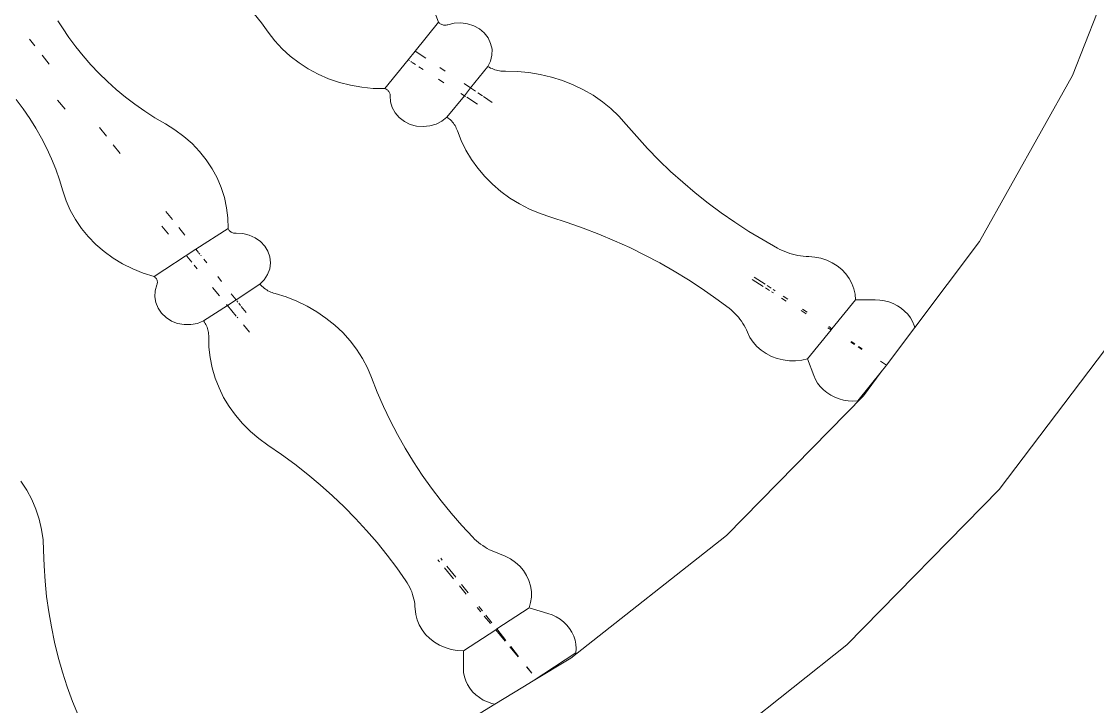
# Model space of a CAD drawing. Header units: inches. Extents: x 16.2 to 49.2, y 7.1 to 20.7.
# Drawn here: x 28.2339 to 28.4073, y 17.6739 to 17.7843 of the extents above; entities that cross this region are included whole.
import ezdxf

# ---------------------------------------------------------------- set-up
doc = ezdxf.new("R2010")
doc.units = ezdxf.units.IN
doc.header["$MEASUREMENT"] = 0
doc.layers.add('0inne_gulv', color=252, linetype='Continuous', lineweight=13)

# ---------------------------------------------------------------- blocks, each defined once
blk = doc.blocks.new('DEREK SMALL HOUSE fr')
for p, q in [((-5.44391, -0.41528), (-5.44509, -0.41381)), ((-5.41539, -0.41516), (-5.416, -0.41359)), ((-5.31321, -0.42375), (-5.30924, -0.41363)), ((-5.47598, -0.41609), (-5.47671, -0.41494)), ((-5.47494, -0.41763), (-5.47598, -0.41609)), ((-5.44281, -0.41679), (-5.44391, -0.41528)), ((-5.41915, -0.41981), (-5.41539, -0.41516)), ((-5.4153, -0.41526), (-5.41539, -0.41516)), ((-5.4152, -0.41535), (-5.4153, -0.41526)), ((-5.41509, -0.41543), (-5.4152, -0.41535)), ((-5.41497, -0.4155), (-5.41509, -0.41543)), ((-5.41484, -0.41555), (-5.41497, -0.4155)), ((-5.41471, -0.41559), (-5.41484, -0.41555)), ((-5.41457, -0.41562), (-5.41471, -0.41559)), ((-5.41443, -0.41564), (-5.41457, -0.41562)), ((-5.41429, -0.41564), (-5.41443, -0.41564)), ((-5.41415, -0.41563), (-5.41429, -0.41564)), ((-5.41401, -0.4156), (-5.41415, -0.41563)), ((-5.41388, -0.41556), (-5.41401, -0.4156)), ((-5.41284, -0.41531), (-5.41388, -0.41556)), ((-5.41177, -0.41526), (-5.41284, -0.41531)), ((-5.41071, -0.4154), (-5.41177, -0.41526)), ((-5.4097, -0.41573), (-5.41071, -0.4154)), ((-5.40879, -0.41623), (-5.4097, -0.41573)), ((-5.47383, -0.41914), (-5.47494, -0.41763)), ((-5.44175, -0.41816), (-5.44281, -0.41679)), ((-5.40801, -0.4169), (-5.40879, -0.41623)), ((-5.4074, -0.41769), (-5.40801, -0.4169)), ((-5.40698, -0.41857), (-5.4074, -0.41769)), ((-5.48127, -0.41791), (-5.48042, -0.41898)), ((-5.47265, -0.4206), (-5.47383, -0.41914)), ((-5.44057, -0.41945), (-5.44175, -0.41816)), ((-5.43927, -0.42064), (-5.44057, -0.41945)), ((-5.40676, -0.41952), (-5.40698, -0.41857)), ((-5.40677, -0.42048), (-5.40676, -0.41952)), ((-5.47926, -0.42045), (-5.47809, -0.42192)), ((-5.47141, -0.42203), (-5.47265, -0.4206)), ((-5.43786, -0.42172), (-5.43927, -0.42064)), ((-5.42405, -0.42587), (-5.42029, -0.42122)), ((-5.41915, -0.41981), (-5.42029, -0.42122)), ((-5.42029, -0.42122), (-5.42007, -0.42136)), ((-5.41915, -0.41981), (-5.41742, -0.42096)), ((-5.40699, -0.42143), (-5.40677, -0.42048)), ((-5.4701, -0.4234), (-5.47141, -0.42203)), ((-5.43636, -0.42269), (-5.43786, -0.42172)), ((-5.43476, -0.42354), (-5.43636, -0.42269)), ((-5.41984, -0.42151), (-5.41973, -0.42158)), ((-5.41962, -0.42165), (-5.41908, -0.42199)), ((-5.41853, -0.42234), (-5.41786, -0.42278)), ((-5.41516, -0.42247), (-5.4143, -0.42304)), ((-5.40741, -0.42231), (-5.41021, -0.42577)), ((-5.40741, -0.42231), (-5.40699, -0.42143)), ((-5.4072, -0.42243), (-5.40741, -0.42231)), ((-5.40699, -0.42255), (-5.4072, -0.42243)), ((-5.40676, -0.42265), (-5.40699, -0.42255)), ((-5.40653, -0.42274), (-5.40676, -0.42265)), ((-5.4063, -0.42282), (-5.40653, -0.42274)), ((-5.40606, -0.42289), (-5.4063, -0.42282)), ((-5.40581, -0.42295), (-5.40606, -0.42289)), ((-5.40557, -0.423), (-5.40581, -0.42295)), ((-5.40532, -0.42303), (-5.40557, -0.423)), ((-5.46874, -0.42473), (-5.4701, -0.4234)), ((-5.46731, -0.42601), (-5.46874, -0.42473)), ((-5.43309, -0.42427), (-5.43476, -0.42354)), ((-5.43136, -0.42487), (-5.43309, -0.42427)), ((-5.41537, -0.42436), (-5.41451, -0.42492)), ((-5.40507, -0.42306), (-5.40532, -0.42303)), ((-5.40482, -0.42307), (-5.40507, -0.42306)), ((-5.40457, -0.42307), (-5.40482, -0.42307)), ((-5.40269, -0.4231), (-5.40457, -0.42307)), ((-5.40083, -0.42327), (-5.40269, -0.4231)), ((-5.39898, -0.42357), (-5.40083, -0.42327)), ((-5.39717, -0.424), (-5.39898, -0.42357)), ((-5.3954, -0.42456), (-5.39717, -0.424)), ((-5.39369, -0.42524), (-5.3954, -0.42456)), ((-5.32822, -0.45054), (-5.31321, -0.42375)), ((-5.46583, -0.42723), (-5.46731, -0.42601)), ((-5.42958, -0.42533), (-5.43136, -0.42487)), ((-5.42776, -0.42565), (-5.42958, -0.42533)), ((-5.42591, -0.42583), (-5.42776, -0.42565)), ((-5.42405, -0.42587), (-5.42591, -0.42583)), ((-5.42392, -0.42591), (-5.42405, -0.42587)), ((-5.4238, -0.42597), (-5.42392, -0.42591)), ((-5.42368, -0.42604), (-5.4238, -0.42597)), ((-5.42357, -0.42612), (-5.42368, -0.42604)), ((-5.42347, -0.42621), (-5.42357, -0.42612)), ((-5.42339, -0.42631), (-5.42347, -0.42621)), ((-5.42332, -0.42642), (-5.42339, -0.42631)), ((-5.42326, -0.42653), (-5.42332, -0.42642)), ((-5.41126, -0.42507), (-5.41021, -0.42577)), ((-5.41122, -0.42701), (-5.41021, -0.42577)), ((-5.41021, -0.42577), (-5.40941, -0.4263)), ((-5.39204, -0.42604), (-5.39369, -0.42524)), ((-5.39047, -0.42695), (-5.39204, -0.42604)), ((-5.4823, -0.42913), (-5.48342, -0.42763)), ((-5.47675, -0.42774), (-5.47556, -0.42918)), ((-5.46429, -0.4284), (-5.46583, -0.42723)), ((-5.42321, -0.42665), (-5.42326, -0.42653)), ((-5.42318, -0.42678), (-5.42321, -0.42665)), ((-5.42316, -0.4269), (-5.42318, -0.42678)), ((-5.42316, -0.42703), (-5.42316, -0.4269)), ((-5.42311, -0.42799), (-5.42316, -0.42703)), ((-5.42284, -0.42893), (-5.42311, -0.42799)), ((-5.41402, -0.43047), (-5.41122, -0.42701)), ((-5.41177, -0.42666), (-5.41122, -0.42701)), ((-5.41122, -0.42701), (-5.41102, -0.42714)), ((-5.41081, -0.42727), (-5.40911, -0.42836)), ((-5.40903, -0.42656), (-5.4083, -0.42704)), ((-5.40813, -0.42716), (-5.40673, -0.42809)), ((-5.38898, -0.42798), (-5.39047, -0.42695)), ((-5.38759, -0.4291), (-5.38898, -0.42798)), ((-5.48125, -0.43067), (-5.4823, -0.42913)), ((-5.46271, -0.42951), (-5.46429, -0.4284)), ((-5.46107, -0.43056), (-5.46271, -0.42951)), ((-5.42236, -0.42979), (-5.42284, -0.42893)), ((-5.4217, -0.43055), (-5.42236, -0.42979)), ((-5.3863, -0.43033), (-5.38759, -0.4291)), ((-5.48026, -0.43224), (-5.48125, -0.43067)), ((-5.45939, -0.43156), (-5.46107, -0.43056)), ((-5.45786, -0.43251), (-5.45939, -0.43156)), ((-5.42088, -0.43117), (-5.4217, -0.43055)), ((-5.41994, -0.43163), (-5.42088, -0.43117)), ((-5.41892, -0.43191), (-5.41994, -0.43163)), ((-5.41576, -0.43159), (-5.41678, -0.43189)), ((-5.41483, -0.43111), (-5.41576, -0.43159)), ((-5.41402, -0.43047), (-5.41483, -0.43111)), ((-5.41382, -0.43061), (-5.41402, -0.43047)), ((-5.41364, -0.43076), (-5.41382, -0.43061)), ((-5.41346, -0.43092), (-5.41364, -0.43076)), ((-5.41329, -0.43109), (-5.41346, -0.43092)), ((-5.41313, -0.43127), (-5.41329, -0.43109)), ((-5.41299, -0.43145), (-5.41313, -0.43127)), ((-5.41285, -0.43164), (-5.41299, -0.43145)), ((-5.41272, -0.43183), (-5.41285, -0.43164)), ((-5.38513, -0.43164), (-5.3863, -0.43033)), ((-5.38344, -0.43361), (-5.38513, -0.43164)), ((-5.47935, -0.43386), (-5.48026, -0.43224)), ((-5.47001, -0.43213), (-5.46889, -0.43354)), ((-5.45643, -0.43357), (-5.45786, -0.43251)), ((-5.41785, -0.432), (-5.41892, -0.43191)), ((-5.41678, -0.43189), (-5.41785, -0.432)), ((-5.41261, -0.43203), (-5.41272, -0.43183)), ((-5.41251, -0.43224), (-5.41261, -0.43203)), ((-5.41241, -0.43245), (-5.41251, -0.43224)), ((-5.41233, -0.43267), (-5.41241, -0.43245)), ((-5.41172, -0.43426), (-5.41233, -0.43267)), ((-5.47851, -0.4355), (-5.47935, -0.43386)), ((-5.46778, -0.43494), (-5.46669, -0.43632)), ((-5.4551, -0.43473), (-5.45643, -0.43357)), ((-5.4539, -0.436), (-5.4551, -0.43473)), ((-5.41097, -0.4358), (-5.41172, -0.43426)), ((-5.38169, -0.43553), (-5.38344, -0.43361)), ((-5.47775, -0.43717), (-5.47851, -0.4355)), ((-5.45282, -0.43735), (-5.4539, -0.436)), ((-5.41008, -0.43728), (-5.41097, -0.4358)), ((-5.37987, -0.4374), (-5.38169, -0.43553)), ((-5.47706, -0.43887), (-5.47775, -0.43717)), ((-5.45187, -0.43878), (-5.45282, -0.43735)), ((-5.40907, -0.4387), (-5.41008, -0.43728)), ((-5.37798, -0.43922), (-5.37987, -0.4374)), ((-5.47645, -0.4406), (-5.47706, -0.43887)), ((-5.45106, -0.44028), (-5.45187, -0.43878)), ((-5.45039, -0.44184), (-5.45106, -0.44028)), ((-5.40793, -0.44004), (-5.40907, -0.4387)), ((-5.40668, -0.44129), (-5.40793, -0.44004)), ((-5.37603, -0.44098), (-5.37798, -0.43922)), ((-5.47592, -0.44234), (-5.47645, -0.4406)), ((-5.44988, -0.44344), (-5.45039, -0.44184)), ((-5.40533, -0.44245), (-5.40668, -0.44129)), ((-5.37401, -0.44269), (-5.37603, -0.44098)), ((-5.47539, -0.44394), (-5.47592, -0.44234)), ((-5.44952, -0.44507), (-5.44988, -0.44344)), ((-5.40387, -0.44351), (-5.40533, -0.44245)), ((-5.40233, -0.44446), (-5.40387, -0.44351)), ((-5.37194, -0.44433), (-5.37401, -0.44269)), ((-5.47471, -0.44549), (-5.47539, -0.44394)), ((-5.47388, -0.44698), (-5.47471, -0.44549)), ((-5.44932, -0.44673), (-5.44952, -0.44507)), ((-5.4007, -0.4453), (-5.40233, -0.44446)), ((-5.39901, -0.44602), (-5.4007, -0.4453)), ((-5.36981, -0.44591), (-5.37194, -0.44433)), ((-5.47292, -0.4484), (-5.47388, -0.44698)), ((-5.4593, -0.44566), (-5.45826, -0.44697)), ((-5.44928, -0.4484), (-5.44932, -0.44673)), ((-5.39726, -0.44662), (-5.39901, -0.44602)), ((-5.39465, -0.44745), (-5.39726, -0.44662)), ((-5.36762, -0.44743), (-5.36981, -0.44591)), ((-5.47182, -0.44974), (-5.47292, -0.4484)), ((-5.45995, -0.44807), (-5.45891, -0.44932)), ((-5.45724, -0.44826), (-5.45628, -0.44948)), ((-5.44928, -0.4484), (-5.45446, -0.45177)), ((-5.44923, -0.44852), (-5.44928, -0.4484)), ((-5.44917, -0.44863), (-5.44923, -0.44852)), ((-5.44909, -0.44873), (-5.44917, -0.44863)), ((-5.449, -0.44883), (-5.44909, -0.44873)), ((-5.4489, -0.44892), (-5.449, -0.44883)), ((-5.44879, -0.449), (-5.4489, -0.44892)), ((-5.44867, -0.44906), (-5.44879, -0.449)), ((-5.39207, -0.44836), (-5.39465, -0.44745)), ((-5.38953, -0.44933), (-5.39207, -0.44836)), ((-5.36538, -0.44889), (-5.36762, -0.44743)), ((-5.36308, -0.45028), (-5.36538, -0.44889)), ((-5.4706, -0.45099), (-5.47182, -0.44974)), ((-5.44854, -0.44912), (-5.44867, -0.44906)), ((-5.44841, -0.44916), (-5.44854, -0.44912)), ((-5.44827, -0.44918), (-5.44841, -0.44916)), ((-5.44813, -0.4492), (-5.44827, -0.44918)), ((-5.44799, -0.4492), (-5.44813, -0.4492)), ((-5.44692, -0.44925), (-5.44799, -0.4492)), ((-5.44588, -0.44949), (-5.44692, -0.44925)), ((-5.44492, -0.44992), (-5.44588, -0.44949)), ((-5.44407, -0.45051), (-5.44492, -0.44992)), ((-5.44338, -0.45125), (-5.44407, -0.45051)), ((-5.38702, -0.45039), (-5.38953, -0.44933)), ((-5.38455, -0.45151), (-5.38702, -0.45039)), ((-5.36074, -0.45161), (-5.36308, -0.45028)), ((-5.33862, -0.46438), (-5.32822, -0.45054)), ((-5.46926, -0.45215), (-5.4706, -0.45099)), ((-5.46782, -0.4532), (-5.46926, -0.45215)), ((-5.46121, -0.45618), (-5.45446, -0.45177)), ((-5.45446, -0.45177), (-5.45406, -0.45228)), ((-5.45398, -0.45238), (-5.45383, -0.45257)), ((-5.44287, -0.45209), (-5.44338, -0.45125)), ((-5.44255, -0.45301), (-5.44287, -0.45209)), ((-5.38212, -0.4527), (-5.38455, -0.45151)), ((-5.36036, -0.45181), (-5.36074, -0.45161)), ((-5.35997, -0.45199), (-5.36036, -0.45181)), ((-5.35957, -0.45216), (-5.35997, -0.45199)), ((-5.35916, -0.45231), (-5.35957, -0.45216)), ((-5.35875, -0.45245), (-5.35916, -0.45231)), ((-5.35833, -0.45257), (-5.35875, -0.45245)), ((-5.46628, -0.45413), (-5.46782, -0.4532)), ((-5.46466, -0.45494), (-5.46628, -0.45413)), ((-5.45595, -0.4529), (-5.45515, -0.45387)), ((-5.4537, -0.45273), (-5.4536, -0.45286)), ((-5.45321, -0.45335), (-5.45273, -0.45396)), ((-5.44258, -0.45493), (-5.44246, -0.45397)), ((-5.44246, -0.45397), (-5.44255, -0.45301)), ((-5.37974, -0.45397), (-5.38212, -0.4527)), ((-5.3774, -0.4553), (-5.37974, -0.45397)), ((-5.3579, -0.45267), (-5.35833, -0.45257)), ((-5.35747, -0.45276), (-5.3579, -0.45267)), ((-5.35704, -0.45283), (-5.35747, -0.45276)), ((-5.3566, -0.45289), (-5.35704, -0.45283)), ((-5.35616, -0.45293), (-5.3566, -0.45289)), ((-5.35572, -0.45295), (-5.35616, -0.45293)), ((-5.35473, -0.45303), (-5.35572, -0.45295)), ((-5.35376, -0.45323), (-5.35473, -0.45303)), ((-5.35282, -0.45354), (-5.35376, -0.45323)), ((-5.35194, -0.45395), (-5.35282, -0.45354)), ((-5.35112, -0.45446), (-5.35194, -0.45395)), ((-5.46296, -0.45562), (-5.46466, -0.45494)), ((-5.46121, -0.45618), (-5.46296, -0.45562)), ((-5.45475, -0.45436), (-5.45425, -0.45495)), ((-5.44345, -0.45669), (-5.44291, -0.45585)), ((-5.44291, -0.45585), (-5.44258, -0.45493)), ((-5.37512, -0.4567), (-5.3774, -0.4553)), ((-5.35039, -0.45506), (-5.35112, -0.45446)), ((-5.34974, -0.45574), (-5.35039, -0.45506)), ((-5.3492, -0.45649), (-5.34974, -0.45574)), ((-5.4611, -0.45625), (-5.46121, -0.45618)), ((-5.461, -0.45634), (-5.4611, -0.45625)), ((-5.46104, -0.45846), (-5.46076, -0.45753)), ((-5.46091, -0.45644), (-5.461, -0.45634)), ((-5.46084, -0.45655), (-5.46091, -0.45644)), ((-5.46078, -0.45666), (-5.46084, -0.45655)), ((-5.46073, -0.45678), (-5.46078, -0.45666)), ((-5.46076, -0.45753), (-5.46072, -0.45741)), ((-5.4607, -0.45691), (-5.46073, -0.45678)), ((-5.46072, -0.45741), (-5.46069, -0.45728)), ((-5.46068, -0.45703), (-5.4607, -0.45691)), ((-5.46069, -0.45728), (-5.46068, -0.45716)), ((-5.46068, -0.45716), (-5.46068, -0.45703)), ((-5.45096, -0.45619), (-5.45035, -0.45697)), ((-5.44801, -0.45992), (-5.44416, -0.45741)), ((-5.44416, -0.45741), (-5.44345, -0.45669)), ((-5.444, -0.45758), (-5.44416, -0.45741)), ((-5.44383, -0.45775), (-5.444, -0.45758)), ((-5.37288, -0.45816), (-5.37512, -0.4567)), ((-5.36482, -0.45664), (-5.36306, -0.45777)), ((-5.3645, -0.45625), (-5.36276, -0.4574)), ((-5.36242, -0.45763), (-5.36177, -0.45807)), ((-5.34876, -0.4573), (-5.3492, -0.45649)), ((-5.34845, -0.45815), (-5.34876, -0.4573)), ((-5.4611, -0.45942), (-5.46104, -0.45846)), ((-5.46095, -0.46038), (-5.4611, -0.45942)), ((-5.4518, -0.45792), (-5.45065, -0.45931)), ((-5.44801, -0.45992), (-5.44877, -0.45897)), ((-5.44366, -0.45791), (-5.44383, -0.45775)), ((-5.44347, -0.45806), (-5.44366, -0.45791)), ((-5.44327, -0.4582), (-5.44347, -0.45806)), ((-5.44307, -0.45834), (-5.44327, -0.4582)), ((-5.44286, -0.45846), (-5.44307, -0.45834)), ((-5.44264, -0.45857), (-5.44286, -0.45846)), ((-5.44242, -0.45868), (-5.44264, -0.45857)), ((-5.44219, -0.45877), (-5.44242, -0.45868)), ((-5.44195, -0.45885), (-5.44219, -0.45877)), ((-5.44172, -0.45892), (-5.44195, -0.45885)), ((-5.43994, -0.45947), (-5.44172, -0.45892)), ((-5.3707, -0.45969), (-5.37288, -0.45816)), ((-5.36271, -0.45799), (-5.36205, -0.45841)), ((-5.36172, -0.45862), (-5.3614, -0.45882)), ((-5.36145, -0.45828), (-5.36113, -0.45849)), ((-5.35984, -0.45935), (-5.35911, -0.45984)), ((-5.34826, -0.45902), (-5.34845, -0.45815)), ((-5.34819, -0.45992), (-5.34826, -0.45902)), ((-5.46058, -0.46128), (-5.46095, -0.46038)), ((-5.4494, -0.46083), (-5.45325, -0.46334)), ((-5.44954, -0.46066), (-5.4494, -0.46083)), ((-5.44801, -0.45992), (-5.4494, -0.46083)), ((-5.4494, -0.46083), (-5.44798, -0.46254)), ((-5.44787, -0.4601), (-5.44772, -0.46029)), ((-5.44758, -0.46047), (-5.44729, -0.46083)), ((-5.44716, -0.461), (-5.44639, -0.46197)), ((-5.43823, -0.46015), (-5.43994, -0.45947)), ((-5.43657, -0.46095), (-5.43823, -0.46015)), ((-5.435, -0.46186), (-5.43657, -0.46095)), ((-5.36857, -0.46128), (-5.3707, -0.45969)), ((-5.36009, -0.45966), (-5.35935, -0.46014)), ((-5.35198, -0.46459), (-5.34819, -0.45992)), ((-5.34504, -0.45992), (-5.34819, -0.45992)), ((-5.34429, -0.45996), (-5.34504, -0.45992)), ((-5.34354, -0.46008), (-5.34429, -0.45996)), ((-5.34281, -0.46027), (-5.34354, -0.46008)), ((-5.34211, -0.46054), (-5.34281, -0.46027)), ((-5.34145, -0.46087), (-5.34211, -0.46054)), ((-5.34084, -0.46127), (-5.34145, -0.46087)), ((-5.46002, -0.4621), (-5.46058, -0.46128)), ((-5.45928, -0.4628), (-5.46002, -0.4621)), ((-5.4584, -0.46335), (-5.45928, -0.4628)), ((-5.44785, -0.4627), (-5.44773, -0.46284)), ((-5.43351, -0.46288), (-5.435, -0.46186)), ((-5.43211, -0.464), (-5.43351, -0.46288)), ((-5.36825, -0.46155), (-5.36857, -0.46128)), ((-5.36793, -0.46182), (-5.36825, -0.46155)), ((-5.36763, -0.46211), (-5.36793, -0.46182)), ((-5.36734, -0.46241), (-5.36763, -0.46211)), ((-5.36707, -0.46272), (-5.36734, -0.46241)), ((-5.36681, -0.46305), (-5.36707, -0.46272)), ((-5.35695, -0.46166), (-5.35615, -0.46218)), ((-5.35675, -0.46141), (-5.35596, -0.46194)), ((-5.34028, -0.46173), (-5.34084, -0.46127)), ((-5.33978, -0.46225), (-5.34028, -0.46173)), ((-5.33935, -0.46281), (-5.33978, -0.46225)), ((-5.339, -0.46341), (-5.33935, -0.46281)), ((-5.45742, -0.46373), (-5.4584, -0.46335)), ((-5.45636, -0.46392), (-5.45742, -0.46373)), ((-5.45529, -0.46392), (-5.45636, -0.46392)), ((-5.45424, -0.46372), (-5.45529, -0.46392)), ((-5.45325, -0.46334), (-5.45424, -0.46372)), ((-5.45311, -0.46353), (-5.45325, -0.46334)), ((-5.45299, -0.46372), (-5.45311, -0.46353)), ((-5.45287, -0.46392), (-5.45299, -0.46372)), ((-5.45277, -0.46413), (-5.45287, -0.46392)), ((-5.45268, -0.46434), (-5.45277, -0.46413)), ((-5.45261, -0.46455), (-5.45268, -0.46434)), ((-5.45254, -0.46477), (-5.45261, -0.46455)), ((-5.44681, -0.46395), (-5.44585, -0.46512)), ((-5.43082, -0.46522), (-5.43211, -0.464)), ((-5.36657, -0.46338), (-5.36681, -0.46305)), ((-5.36634, -0.46372), (-5.36657, -0.46338)), ((-5.36613, -0.46407), (-5.36634, -0.46372)), ((-5.36594, -0.46442), (-5.36613, -0.46407)), ((-5.36576, -0.46479), (-5.36594, -0.46442)), ((-5.35263, -0.46443), (-5.35211, -0.46476)), ((-5.35249, -0.46425), (-5.35198, -0.46459)), ((-5.35198, -0.46459), (-5.35211, -0.46476)), ((-5.34319, -0.47045), (-5.33862, -0.46438)), ((-5.33872, -0.46405), (-5.339, -0.46341)), ((-5.33862, -0.46438), (-5.33872, -0.46405)), ((-5.32506, -0.49053), (-5.30421, -0.46296)), ((-5.45249, -0.46499), (-5.45254, -0.46477)), ((-5.45245, -0.46522), (-5.45249, -0.46499)), ((-5.45242, -0.46544), (-5.45245, -0.46522)), ((-5.45241, -0.46567), (-5.45242, -0.46544)), ((-5.4524, -0.46589), (-5.45241, -0.46567)), ((-5.45237, -0.46758), (-5.4524, -0.46589)), ((-5.42964, -0.46653), (-5.43082, -0.46522)), ((-5.3656, -0.46516), (-5.36576, -0.46479)), ((-5.36521, -0.46598), (-5.3656, -0.46516)), ((-5.3647, -0.46675), (-5.36521, -0.46598)), ((-5.3559, -0.46943), (-5.35211, -0.46476)), ((-5.45218, -0.46925), (-5.45237, -0.46758)), ((-5.42858, -0.46791), (-5.42964, -0.46653)), ((-5.42764, -0.46937), (-5.42858, -0.46791)), ((-5.36408, -0.46745), (-5.3647, -0.46675)), ((-5.36337, -0.46807), (-5.36408, -0.46745)), ((-5.36258, -0.46861), (-5.36337, -0.46807)), ((-5.34895, -0.46677), (-5.34837, -0.46714)), ((-5.34887, -0.46667), (-5.3483, -0.46705)), ((-5.34777, -0.46753), (-5.34716, -0.46792)), ((-5.3477, -0.46744), (-5.3471, -0.46785)), ((-5.45185, -0.47091), (-5.45218, -0.46925)), ((-5.42684, -0.47089), (-5.42764, -0.46937)), ((-5.36172, -0.46906), (-5.36258, -0.46861)), ((-5.3608, -0.4694), (-5.36172, -0.46906)), ((-5.35984, -0.46963), (-5.3608, -0.4694)), ((-5.35885, -0.46975), (-5.35984, -0.46963)), ((-5.35785, -0.46976), (-5.35885, -0.46975)), ((-5.35686, -0.46965), (-5.35785, -0.46976)), ((-5.3559, -0.46943), (-5.35686, -0.46965)), ((-5.35492, -0.47212), (-5.3559, -0.46943)), ((-5.34418, -0.46982), (-5.34319, -0.47045)), ((-5.45137, -0.47254), (-5.45185, -0.47091)), ((-5.42617, -0.47246), (-5.42684, -0.47089)), ((-5.34404, -0.47152), (-5.34784, -0.47621)), ((-5.34691, -0.4754), (-5.34404, -0.47152)), ((-5.34335, -0.47067), (-5.34404, -0.47152)), ((-5.34335, -0.47067), (-5.34319, -0.47045)), ((-5.45075, -0.47412), (-5.45137, -0.47254)), ((-5.42525, -0.47481), (-5.42617, -0.47246)), ((-5.35464, -0.47275), (-5.35492, -0.47212)), ((-5.35429, -0.47336), (-5.35464, -0.47275)), ((-5.45, -0.47566), (-5.45075, -0.47412)), ((-5.42425, -0.47712), (-5.42525, -0.47481)), ((-5.35386, -0.47392), (-5.35429, -0.47336)), ((-5.35336, -0.47443), (-5.35386, -0.47392)), ((-5.3528, -0.47489), (-5.35336, -0.47443)), ((-5.35219, -0.47529), (-5.3528, -0.47489)), ((-5.44911, -0.47714), (-5.45, -0.47566)), ((-5.36897, -0.49792), (-5.34691, -0.4754)), ((-5.35153, -0.47563), (-5.35219, -0.47529)), ((-5.35083, -0.4759), (-5.35153, -0.47563)), ((-5.3501, -0.47609), (-5.35083, -0.4759)), ((-5.34936, -0.47621), (-5.3501, -0.47609)), ((-5.3486, -0.47625), (-5.34936, -0.47621)), ((-5.34784, -0.47621), (-5.3486, -0.47625)), ((-5.44809, -0.47855), (-5.44911, -0.47714)), ((-5.42316, -0.47941), (-5.42425, -0.47712)), ((-5.44695, -0.47989), (-5.44809, -0.47855)), ((-5.44569, -0.48114), (-5.44695, -0.47989)), ((-5.42199, -0.48166), (-5.42316, -0.47941)), ((-5.44433, -0.48229), (-5.44569, -0.48114)), ((-5.42074, -0.48387), (-5.42199, -0.48166)), ((-5.44287, -0.48335), (-5.44433, -0.48229)), ((-5.44067, -0.48486), (-5.44287, -0.48335)), ((-5.43853, -0.48644), (-5.44067, -0.48486)), ((-5.41941, -0.48605), (-5.42074, -0.48387)), ((-5.43645, -0.48807), (-5.43853, -0.48644)), ((-5.418, -0.48819), (-5.41941, -0.48605)), ((-5.43443, -0.48977), (-5.43645, -0.48807)), ((-5.41652, -0.49029), (-5.418, -0.48819)), ((-5.48174, -0.49062), (-5.48268, -0.48916)), ((-5.48093, -0.49213), (-5.48174, -0.49062)), ((-5.43247, -0.49152), (-5.43443, -0.48977)), ((-5.41496, -0.49234), (-5.41652, -0.49029)), ((-5.34957, -0.51555), (-5.32506, -0.49053)), ((-5.48026, -0.4937), (-5.48093, -0.49213)), ((-5.43057, -0.49333), (-5.43247, -0.49152)), ((-5.41333, -0.49435), (-5.41496, -0.49234)), ((-5.47973, -0.49532), (-5.48026, -0.4937)), ((-5.42874, -0.49519), (-5.43057, -0.49333)), ((-5.47934, -0.49696), (-5.47973, -0.49532)), ((-5.42697, -0.49711), (-5.42874, -0.49519)), ((-5.41163, -0.49631), (-5.41333, -0.49435)), ((-5.4791, -0.49863), (-5.47934, -0.49696)), ((-5.42528, -0.49907), (-5.42697, -0.49711)), ((-5.40986, -0.49822), (-5.41163, -0.49631)), ((-5.47901, -0.50031), (-5.4791, -0.49863)), ((-5.42366, -0.50109), (-5.42528, -0.49907)), ((-5.40956, -0.49852), (-5.40986, -0.49822)), ((-5.40925, -0.4988), (-5.40956, -0.49852)), ((-5.40893, -0.49907), (-5.40925, -0.4988)), ((-5.4086, -0.49933), (-5.40893, -0.49907)), ((-5.39405, -0.51773), (-5.36897, -0.49792)), ((-5.47894, -0.5028), (-5.47901, -0.50031)), ((-5.40825, -0.49957), (-5.4086, -0.49933)), ((-5.40789, -0.4998), (-5.40825, -0.49957)), ((-5.40752, -0.50002), (-5.40789, -0.4998)), ((-5.40714, -0.50023), (-5.40752, -0.50002)), ((-5.40676, -0.50041), (-5.40714, -0.50023)), ((-5.40636, -0.50059), (-5.40676, -0.50041)), ((-5.40595, -0.50075), (-5.40636, -0.50059)), ((-5.40554, -0.50089), (-5.40595, -0.50075)), ((-5.40463, -0.50125), (-5.40554, -0.50089)), ((-5.42211, -0.50314), (-5.42366, -0.50109)), ((-5.41547, -0.50188), (-5.41521, -0.50219)), ((-5.41503, -0.50159), (-5.41477, -0.50191)), ((-5.40377, -0.5017), (-5.40463, -0.50125)), ((-5.40299, -0.50226), (-5.40377, -0.5017)), ((-5.40229, -0.50289), (-5.40299, -0.50226)), ((-5.47878, -0.50528), (-5.47894, -0.5028)), ((-5.42063, -0.50525), (-5.42211, -0.50314)), ((-5.41443, -0.50313), (-5.41297, -0.5049)), ((-5.41402, -0.50286), (-5.4126, -0.50466)), ((-5.40169, -0.5036), (-5.40229, -0.50289)), ((-5.4012, -0.50438), (-5.40169, -0.5036)), ((-5.40082, -0.50521), (-5.4012, -0.50438)), ((-5.47853, -0.50775), (-5.47878, -0.50528)), ((-5.42041, -0.50559), (-5.42063, -0.50525)), ((-5.42021, -0.50594), (-5.42041, -0.50559)), ((-5.42002, -0.5063), (-5.42021, -0.50594)), ((-5.41201, -0.50606), (-5.4109, -0.50741)), ((-5.41167, -0.50583), (-5.41058, -0.5072)), ((-5.40056, -0.50607), (-5.40082, -0.50521)), ((-5.40042, -0.50695), (-5.40056, -0.50607)), ((-5.47819, -0.51022), (-5.47853, -0.50775)), ((-5.41985, -0.50667), (-5.42002, -0.5063)), ((-5.4197, -0.50704), (-5.41985, -0.50667)), ((-5.41956, -0.50742), (-5.4197, -0.50704)), ((-5.41945, -0.5078), (-5.41956, -0.50742)), ((-5.41935, -0.50818), (-5.41945, -0.5078)), ((-5.40054, -0.50874), (-5.40042, -0.50785)), ((-5.40042, -0.50785), (-5.40042, -0.50695)), ((-5.41927, -0.50857), (-5.41935, -0.50818)), ((-5.41921, -0.50897), (-5.41927, -0.50857)), ((-5.41917, -0.50936), (-5.41921, -0.50897)), ((-5.41914, -0.50976), (-5.41917, -0.50936)), ((-5.40913, -0.50955), (-5.40855, -0.51025)), ((-5.40886, -0.50938), (-5.4083, -0.51008)), ((-5.40078, -0.50961), (-5.40599, -0.513)), ((-5.40078, -0.50961), (-5.40054, -0.50874)), ((-5.39779, -0.51049), (-5.40078, -0.50961)), ((-5.47776, -0.51267), (-5.47819, -0.51022)), ((-5.41905, -0.51065), (-5.41914, -0.50976)), ((-5.41883, -0.51152), (-5.41905, -0.51065)), ((-5.408, -0.51092), (-5.40699, -0.51213)), ((-5.40776, -0.51077), (-5.40678, -0.512)), ((-5.39708, -0.51073), (-5.39779, -0.51049)), ((-5.39641, -0.51105), (-5.39708, -0.51073)), ((-5.39579, -0.51144), (-5.39641, -0.51105)), ((-5.39521, -0.51188), (-5.39579, -0.51144)), ((-5.47725, -0.51512), (-5.47776, -0.51267)), ((-5.41849, -0.51236), (-5.41883, -0.51152)), ((-5.41803, -0.51315), (-5.41849, -0.51236)), ((-5.41746, -0.51388), (-5.41803, -0.51315)), ((-5.41138, -0.51652), (-5.40617, -0.51312)), ((-5.40599, -0.513), (-5.40617, -0.51312)), ((-5.40617, -0.51312), (-5.40465, -0.51496)), ((-5.40599, -0.513), (-5.40451, -0.51487)), ((-5.3947, -0.51239), (-5.39521, -0.51188)), ((-5.39425, -0.51294), (-5.3947, -0.51239)), ((-5.39388, -0.51353), (-5.39425, -0.51294)), ((-5.41679, -0.51455), (-5.41746, -0.51388)), ((-5.41603, -0.51513), (-5.41679, -0.51455)), ((-5.39358, -0.51416), (-5.39388, -0.51353)), ((-5.39337, -0.51481), (-5.39358, -0.51416)), ((-5.39324, -0.51548), (-5.39337, -0.51481)), ((-5.47665, -0.51754), (-5.47725, -0.51512)), ((-5.4152, -0.51561), (-5.41603, -0.51513)), ((-5.4143, -0.516), (-5.4152, -0.51561)), ((-5.41336, -0.51629), (-5.4143, -0.516)), ((-5.41238, -0.51646), (-5.41336, -0.51629)), ((-5.41138, -0.51652), (-5.41238, -0.51646)), ((-5.41138, -0.51935), (-5.41138, -0.51652)), ((-5.40387, -0.51591), (-5.40255, -0.5175)), ((-5.40375, -0.51584), (-5.40247, -0.51745)), ((-5.39319, -0.51616), (-5.39324, -0.51548)), ((-5.39323, -0.51684), (-5.39319, -0.51616)), ((-5.37737, -0.53763), (-5.34957, -0.51555)), ((-5.47596, -0.51995), (-5.47665, -0.51754)), ((-5.40014, -0.52135), (-5.39323, -0.51684)), ((-5.40014, -0.52135), (-5.39405, -0.51773)), ((-5.47519, -0.52233), (-5.47596, -0.51995)), ((-5.41133, -0.52003), (-5.41138, -0.51935)), ((-5.4112, -0.5207), (-5.41133, -0.52003)), ((-5.40121, -0.51913), (-5.40036, -0.52012)), ((-5.40117, -0.5191), (-5.40036, -0.52012)), ((-5.41099, -0.52135), (-5.4112, -0.5207)), ((-5.41069, -0.52198), (-5.41099, -0.52135)), ((-5.40177, -0.52241), (-5.40014, -0.52135)), ((-5.47433, -0.52469), (-5.47519, -0.52233)), ((-5.41032, -0.52257), (-5.41069, -0.52198)), ((-5.40988, -0.52312), (-5.41032, -0.52257)), ((-5.40936, -0.52362), (-5.40988, -0.52312)), ((-5.40629, -0.52515), (-5.40177, -0.52241)), ((-5.47338, -0.52703), (-5.47433, -0.52469)), ((-5.42174, -0.53451), (-5.40629, -0.52515)), ((-5.40879, -0.52407), (-5.40936, -0.52362)), ((-5.40817, -0.52446), (-5.40879, -0.52407)), ((-5.4075, -0.52478), (-5.40817, -0.52446)), ((-5.40679, -0.52502), (-5.4075, -0.52478)), ((-5.40629, -0.52515), (-5.40679, -0.52502))]:
    blk.add_line(p, q)

msp = doc.modelspace()

# ---------------------------------------------------------------- block references
at = {"layer": '0inne_gulv'}
msp.add_blockref('DEREK SMALL HOUSE fr', (33.7165, 18.19939), dxfattribs=at)

doc.saveas('drawing.dxf')
